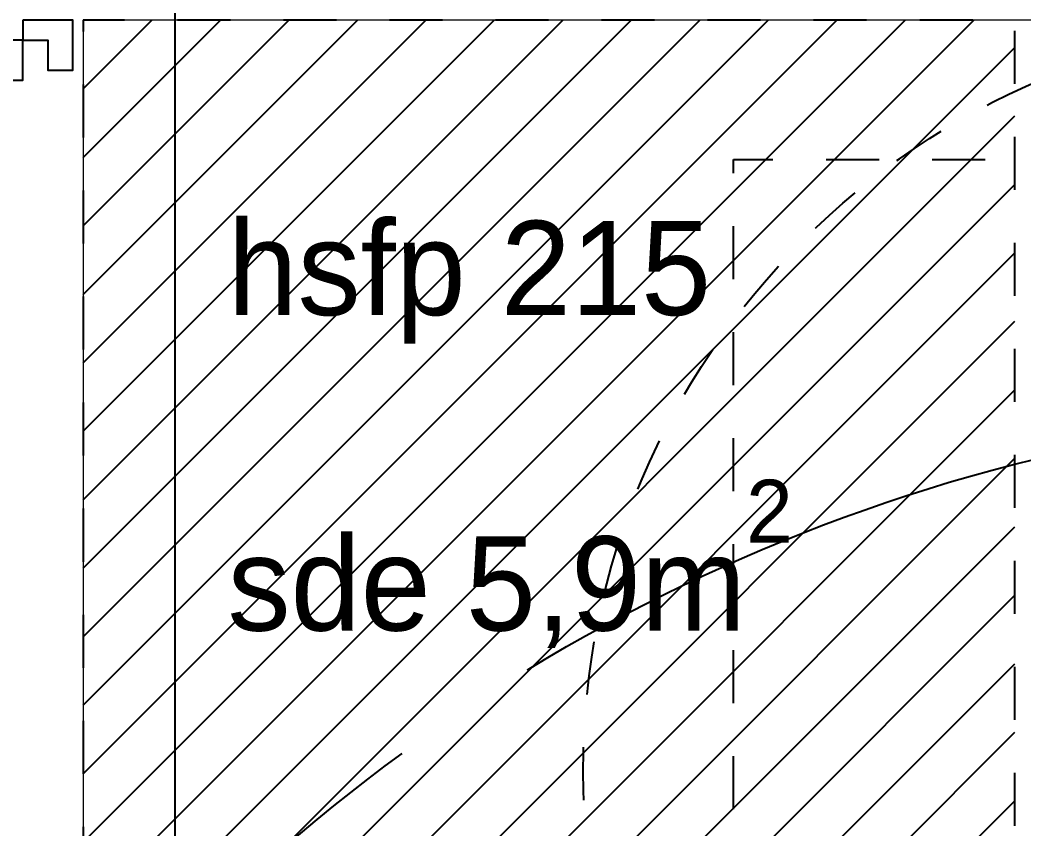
# Model space of a CAD drawing. Header units: centimetres. Extents: x -58072 to 12532, y -30603 to 6224.
# Drawn here: x 11638.2 to 11738.3, y 3416.6 to 3497.3 of the extents above; entities that cross this region are included whole.
import ezdxf

# ---------------------------------------------------------------- set-up
doc = ezdxf.new("R2010")
doc.units = ezdxf.units.CM
for name, pattern in [('ACAD_ISO02W100', [15, 12, -3]), ('Style de ligne -1', [0.41664, 0.20828, -0.20836]), ('Style de ligne -18', [0.164042, 0.054681, -0.109361]), ('Style de ligne -5', [0.20828, 0.069425, -0.138855]), ('VW-01', [0.41656, 0.20828, -0.20828])]:
    doc.linetypes.add(name, pattern=pattern)
for name, color, linetype in [('B Faux plafonds', 252, 'Continuous'), ('B Faux plafonds_Hatch', 9, 'Continuous'), ('B Général', 252, 'Continuous'), ('C ANNOTATIONS-PMR', 252, 'Style de ligne -5'), ('C ANNOTATIONS-prestations', 252, 'Continuous'), ('C ANNOTATIONS-texte', 252, 'Continuous'), ('D SURFACES-shab', 252, 'Continuous'), ('prlm-MOD', 7, 'Continuous'), ('prlm-VMC', 93, 'Continuous')]:
    doc.layers.add(name, color=color, linetype=linetype)
doc.layers.add('prlm-ZEROPLOT', color=254, linetype='Continuous', plot=False)
doc.styles.add('Eurostile', font='Eurosti.TTF')

# ---------------------------------------------------------------- blocks, each defined once
blk = doc.blocks.new('xi.dchrob')
at = {"layer": 'prlm-ZEROPLOT', "color": 253, "linetype": 'ACAD_ISO02W100', "ltscale": 5}
blk.add_circle((13.38, 0), 180, dxfattribs=at)
blk = doc.blocks.new('B 60.WC-plan-PMR')
at = {"layer": 'B Général', "linetype": 'Style de ligne -1', "ltscale": 25.4, "flags": 128}
blk.add_lwpolyline([(-114.5, 112.5), (15.5, 112.5), (15.5, 32.5), (-114.5, 32.5)], close=True, dxfattribs=at)
blk = doc.blocks.new('B 60.Rond 150_PMR')
at = {"layer": 'B Général', "linetype": 'VW-01', "ltscale": 25.4}
blk.add_circle((0, 0), 75, dxfattribs=at)
blk = doc.blocks.new('B 60.PP 80')
at = {"layer": 'B Général', "flags": 128}
blk.add_lwpolyline([(-43, 2.5), (-43, 85.5), (-39, 85.5), (-39, 2.5)], close=True, dxfattribs=at)
at = {"layer": 'B Général', "linetype": 'Style de ligne -18', "ltscale": 25.4, "flags": 128}
blk.add_lwpolyline([(46, 2.5), (45.27, 13.33), (43.1, 23.98), (39.53, 34.26), (34.61, 44), (28.44, 53.03), (21.1, 61.19), (12.74, 68.35), (3.5, 74.38), (-6.47, 79.18), (-17, 82.67), (-27.91, 84.79), (-39, 85.5)], dxfattribs=at)
at = {"layer": 'B Général', "linetype": 'Continuous', "flags": 128}
for points in [[(-45, 2.5), (-43, 2.5), (-43, 0), (-40, 0), (-40, -2.5), (-45, -2.5)], [(48, 2.5), (46, 2.5), (46, 0), (43, 0), (43, -2.5), (48, -2.5), (48, -2.5), (48, -2.5), (48, 1.79), (48, 1.79)]]:
    blk.add_lwpolyline(points, close=True, dxfattribs=at)
at = {"layer": 'C ANNOTATIONS-prestations', "insert": (-37.5, 32.5), "char_height": 5.8796, "attachment_point": 1, "rotation": 90, "line_spacing_factor": 0.894578, "style": 'Eurostile'}
blk.add_mtext('PP 83 x 204', dxfattribs=at)

msp = doc.modelspace()

# ---------------------------------------------------------------- hatches: boundary and pattern name
at = {"layer": 'B Faux plafonds_Hatch', "linetype": 'Continuous'}
h = msp.add_hatch(dxfattribs=at)
h.set_pattern_fill('F_P__SOFFITE', color=256, style=0, pattern_type=2)
h.set_pattern_definition([(45, (0, 0.2205), (-3.5277778, 3.3072917), [])])
h.paths.add_polyline_path([(11737.446, 3353.389), (11737.446, 3497.299), (11644.445, 3497.299), (11644.445, 3353.389)])

# ---------------------------------------------------------------- linework, layer by layer
at = {"layer": 'B Faux plafonds', "linetype": 'VW-01', "ltscale": 25.4, "flags": 128}
msp.add_lwpolyline([(11737.446, 3353.389), (11737.446, 3497.299), (11644.445, 3497.299), (11644.445, 3353.389)], close=True, dxfattribs=at)
at = {"layer": 'D SURFACES-shab', "linetype": 'Continuous', "lineweight": 18, "flags": 128}
msp.add_lwpolyline([(11644.445, 3497.299), (11644.446, 3353.389), (11739.441, 3353.389), (11739.441, 3265.388), (11934.445, 3265.389), (11934.445, 3497.299)], close=True, dxfattribs=at)
at = {"layer": 'prlm-VMC', "ltscale": 50}
msp.add_lwpolyline([(11703.031, 3295.63), (11653.646, 3295.63), (11653.646, 3540.34), (11680.45, 3540.34)], dxfattribs=at)

# ---------------------------------------------------------------- block references
at = {"layer": 'B Général', "xscale": -1, "rotation": 90}
msp.add_blockref('B 60.PP 80', (11640.945, 3452.299), dxfattribs=at)
at = {"layer": 'B Général', "rotation": 269.9917425848724}
msp.add_blockref('B 60.WC-plan-PMR', (11676.845, 3368.894), dxfattribs=at)
at = {"layer": 'C ANNOTATIONS-PMR', "ltscale": 25.4, "rotation": 90}
msp.add_blockref('B 60.Rond 150_PMR', (11769.353, 3422.302), dxfattribs=at)
at = {"layer": 'prlm-MOD', "rotation": 90}
msp.add_blockref('xi.dchrob', (11782.298, 3265.229), dxfattribs=at)

# ---------------------------------------------------------------- texts
at = {"layer": 'C ANNOTATIONS-prestations', "insert": (11658.867, 3477.26), "char_height": 9.4074, "width": 73.44564, "attachment_point": 1, "line_spacing_factor": 0.894578, "style": 'Eurostile'}
msp.add_mtext('hsfp 215', dxfattribs=at)
at = {"layer": 'C ANNOTATIONS-texte', "insert": (11658.867, 3451.418), "char_height": 9.40741, "width": 139.08002, "attachment_point": 1, "line_spacing_factor": 0.894578, "style": 'Eurostile'}
msp.add_mtext('sde 5,9m{\\H0.6667x;\\S2^ ;}', dxfattribs=at)

doc.saveas('drawing.dxf')
